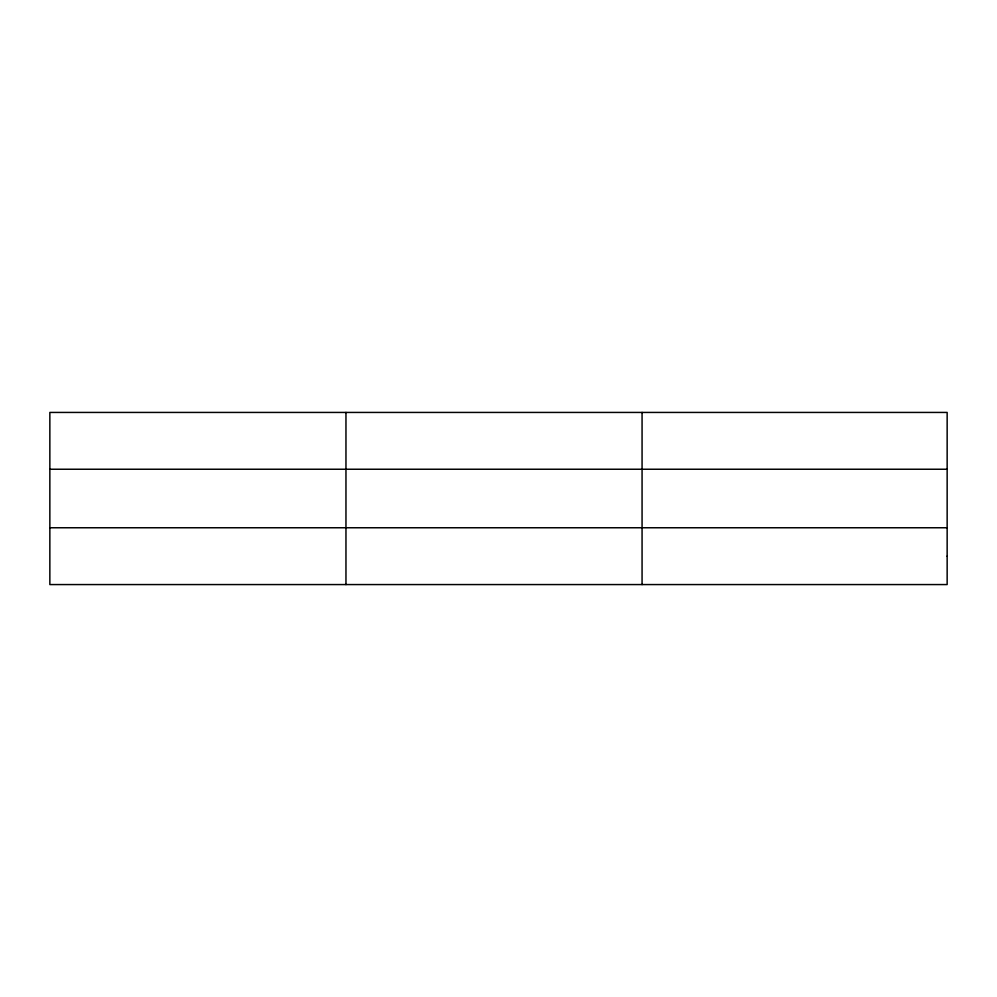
<?xml version="1.0" encoding="UTF-8"?>
<svg xmlns="http://www.w3.org/2000/svg" width="997" height="997" viewBox="0 0 997 997"><rect width="100%" height="100%" fill="white"/><g stroke="black" fill="none" stroke-linecap="round" stroke-linejoin="round"><path stroke-width="1.5" d="M345.959 584.566L345.959 412.434M642.068 584.566L642.068 412.434M49.85 469.238L947.15 469.238M49.85 527.762L947.15 527.762M947.15 556.164L947.15 584.566L49.85 584.566L49.85 412.434L947.15 412.434L947.15 556.164"/></g></svg>
